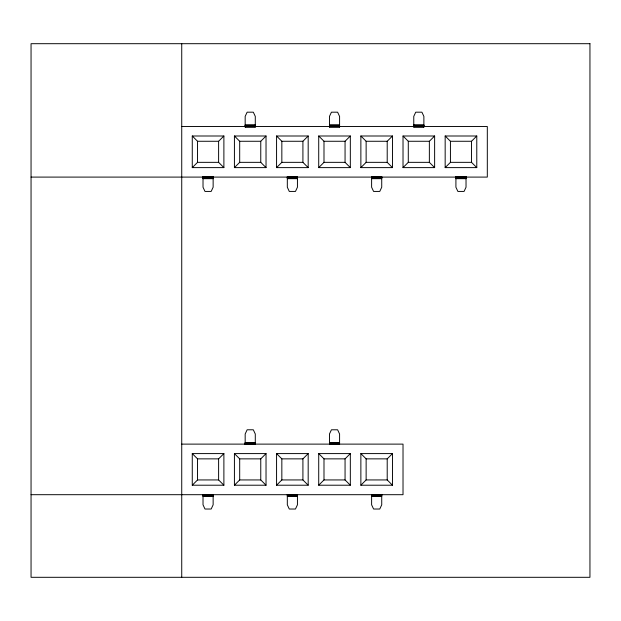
<?xml version="1.0" encoding="UTF-8"?>
<svg xmlns="http://www.w3.org/2000/svg" width="621" height="621" viewBox="0 0 621 621"><rect width="100%" height="100%" fill="white"/><g stroke="black" fill="none" stroke-linecap="round" stroke-linejoin="round"><path stroke-width="0.93" d="M192.269 167.616L197.54 162.345L218.615 162.345L223.886 167.616L223.886 135.999L192.269 135.999L192.269 167.616L223.886 167.616M192.269 135.999L197.54 141.27L218.615 141.27L223.886 135.999M234.42 167.616L239.69 162.345L260.766 162.345L266.029 167.616L234.42 167.616L234.42 135.999L266.029 135.999L266.029 167.616M260.766 162.345L260.766 141.27L266.029 135.999M276.57 167.616L281.841 162.345L302.916 162.345L308.179 167.616L276.57 167.616L276.57 135.999L308.179 135.999L308.179 167.616M302.916 162.345L302.916 141.27L308.179 135.999M318.72 167.616L323.991 162.345L323.991 141.27L318.72 135.999L350.329 135.999L350.329 167.616L318.72 167.616L318.72 135.999M350.329 167.616L345.059 162.345L345.059 141.27L350.329 135.999M360.871 167.616L366.134 162.345L387.209 162.345L392.48 167.616L392.48 135.999L360.871 135.999L360.871 167.616L392.48 167.616M387.209 162.345L387.209 141.27L392.48 135.999M403.021 167.616L408.284 162.345L408.284 141.27L403.021 135.999L434.63 135.999L434.63 167.616L403.021 167.616L403.021 135.999M434.63 167.616L429.359 162.345L429.359 141.27L434.63 135.999M445.164 167.616L450.435 162.345L471.51 162.345L476.781 167.616L476.781 135.999L445.164 135.999L445.164 167.616L476.781 167.616M471.51 162.345L471.51 141.27L476.781 135.999M192.269 485.211L197.54 479.94L218.615 479.94L223.886 485.211L192.269 485.211L192.269 453.594L223.886 453.594L223.886 485.211M218.615 479.94L218.615 458.865L223.886 453.594M234.42 485.211L239.69 479.94L239.69 458.865L234.42 453.594L266.029 453.594L266.029 485.211L234.42 485.211L234.42 453.594M266.029 485.211L260.766 479.94L260.766 458.865L266.029 453.594M276.57 485.211L281.841 479.94L302.916 479.94L308.179 485.211L276.57 485.211L276.57 453.594L308.179 453.594L308.179 485.211M302.916 479.94L302.916 458.865L308.179 453.594M318.72 485.211L323.991 479.94L323.991 458.865L318.72 453.594L350.329 453.594L350.329 485.211L318.72 485.211L318.72 453.594M350.329 485.211L345.059 479.94L345.059 458.865L350.329 453.594M360.871 485.211L366.134 479.94L387.209 479.94L392.48 485.211L392.48 453.594L360.871 453.594L360.871 485.211L392.48 485.211M387.209 479.94L387.209 458.865L392.48 453.594M245.171 124.937L255.285 124.937M329.464 124.937L339.586 124.937M413.765 124.937L423.879 124.937M245.171 125.263L255.285 125.263M329.464 125.263L339.586 125.263M413.765 125.263L423.879 125.263M245.171 125.589L255.285 125.589M329.464 125.589L339.586 125.589M413.765 125.589L423.879 125.589M245.171 125.892L255.285 125.892M329.464 125.892L339.586 125.892M413.765 125.892L423.879 125.892M245.171 126.179L255.285 126.179M329.464 126.179L339.586 126.179M413.765 126.179L423.879 126.179M245.171 126.428L255.285 126.428M329.464 126.428L339.586 126.428M413.765 126.428L423.879 126.428M181.736 126.521L487.314 126.521L487.314 177.094L31.05 177.094M245.171 126.645L255.285 126.645M329.464 126.645L339.586 126.645M413.765 126.645L423.879 126.645M245.171 126.816L255.285 126.816M329.464 126.816L339.586 126.816M413.765 126.816L423.879 126.816M245.171 126.94L255.285 126.94M329.464 126.94L339.586 126.94M413.765 126.94L423.879 126.94M234.42 135.999L239.69 141.27L260.766 141.27M276.57 135.999L281.841 141.27L302.916 141.27M323.991 141.27L345.059 141.27M360.871 135.999L366.134 141.27L387.209 141.27M408.284 141.27L429.359 141.27M445.164 135.999L450.435 141.27L471.51 141.27M323.991 162.345L345.059 162.345M408.284 162.345L429.359 162.345M203.02 176.799L213.135 176.799M287.321 176.799L297.436 176.799M371.614 176.799L381.729 176.799M455.915 176.799L466.029 176.799M203.02 176.969L213.135 176.969M287.321 176.969L297.436 176.969M371.614 176.969L381.729 176.969M455.915 176.969L466.029 176.969M203.02 177.187L213.135 177.187M287.321 177.187L297.436 177.187M371.614 177.187L381.729 177.187M455.915 177.187L466.029 177.187M203.02 177.443L213.135 177.443M287.321 177.443L297.436 177.443M371.614 177.443L381.729 177.443M455.915 177.443L466.029 177.443M203.02 177.722L213.135 177.722M287.321 177.722L297.436 177.722M371.614 177.722L381.729 177.722M455.915 177.722L466.029 177.722M203.02 178.025L213.135 178.025M287.321 178.025L297.436 178.025M371.614 178.025L381.729 178.025M455.915 178.025L466.029 178.025M203.02 178.351L213.135 178.351M287.321 178.351L297.436 178.351M371.614 178.351L381.729 178.351M455.915 178.351L466.029 178.351M203.02 178.677L213.135 178.677M287.321 178.677L297.436 178.677M371.614 178.677L381.729 178.677M455.915 178.677L466.029 178.677M245.171 442.532L255.285 442.532M329.464 442.532L339.586 442.532M245.171 442.866L255.285 442.866M329.464 442.866L339.586 442.866M245.171 443.184L255.285 443.184M329.464 443.184L339.586 443.184M245.171 443.487L255.285 443.487M329.464 443.487L339.586 443.487M245.171 443.774L255.285 443.774M329.464 443.774L339.586 443.774M245.171 444.023L255.285 444.023M329.464 444.023L339.586 444.023M181.736 444.116L403.021 444.116L403.021 494.696L31.05 494.696M245.171 444.24L255.285 444.24M329.464 444.24L339.586 444.24M192.269 453.594L197.54 458.865L218.615 458.865M239.69 458.865L260.766 458.865M276.57 453.594L281.841 458.865L302.916 458.865M323.991 458.865L345.059 458.865M360.871 453.594L366.134 458.865L387.209 458.865M239.69 479.94L260.766 479.94M323.991 479.94L345.059 479.94M203.02 494.782L213.135 494.782M287.321 494.782L297.436 494.782M371.614 494.782L381.729 494.782M203.02 495.038L213.135 495.038M287.321 495.038L297.436 495.038M371.614 495.038L381.729 495.038M203.02 495.317L213.135 495.317M287.321 495.317L297.436 495.317M371.614 495.317L381.729 495.317M203.02 495.62L213.135 495.62M287.321 495.62L297.436 495.62M371.614 495.62L381.729 495.62M203.02 495.946L213.135 495.946M287.321 495.946L297.436 495.946M371.614 495.946L381.729 495.946M203.02 496.272L213.135 496.272M287.321 496.272L297.436 496.272M371.614 496.272L381.729 496.272M466.029 176.674L466.029 187.216L464.066 191.431L457.879 191.431L455.915 187.216L455.915 176.674M450.435 141.27L450.435 162.345M423.879 127.018L423.879 116.399L421.915 112.184L415.728 112.184L413.765 116.399L413.765 127.018M381.729 176.674L381.729 187.216L379.765 191.431L373.586 191.431L371.614 187.216L371.614 176.674M381.729 494.456L381.729 504.811L379.765 509.026L373.586 509.026L371.614 504.811L371.614 494.456M366.134 141.27L366.134 162.345M366.134 458.865L366.134 479.94M339.586 127.018L339.586 116.399L337.614 112.184L331.435 112.184L329.464 116.399L329.464 127.018M339.586 444.411L339.586 434.001L337.614 429.786L331.435 429.786L329.464 434.001L329.464 444.411M297.436 176.674L297.436 187.216L295.472 191.431L289.285 191.431L287.321 187.216L287.321 176.674M297.436 494.456L297.436 504.811L295.472 509.026L289.285 509.026L287.321 504.811L287.321 494.456M281.841 141.27L281.841 162.345M281.841 458.865L281.841 479.94M255.285 127.018L255.285 116.399L253.321 112.184L247.135 112.184L245.171 116.399L245.171 127.018M255.285 444.411L255.285 434.001L253.321 429.786L247.135 429.786L245.171 434.001L245.171 444.411M239.69 141.27L239.69 162.345M218.615 141.27L218.615 162.345M213.135 176.674L213.135 187.216L211.171 191.431L204.984 191.431L203.02 187.216L203.02 176.674M213.135 494.456L213.135 504.811L211.171 509.026L204.984 509.026L203.02 504.811L203.02 494.456M197.54 141.27L197.54 162.345M197.54 458.865L197.54 479.94M181.736 43.695L181.736 577.305M589.95 43.695L31.05 43.695L31.05 577.305L589.95 577.305L589.95 43.695"/></g></svg>
